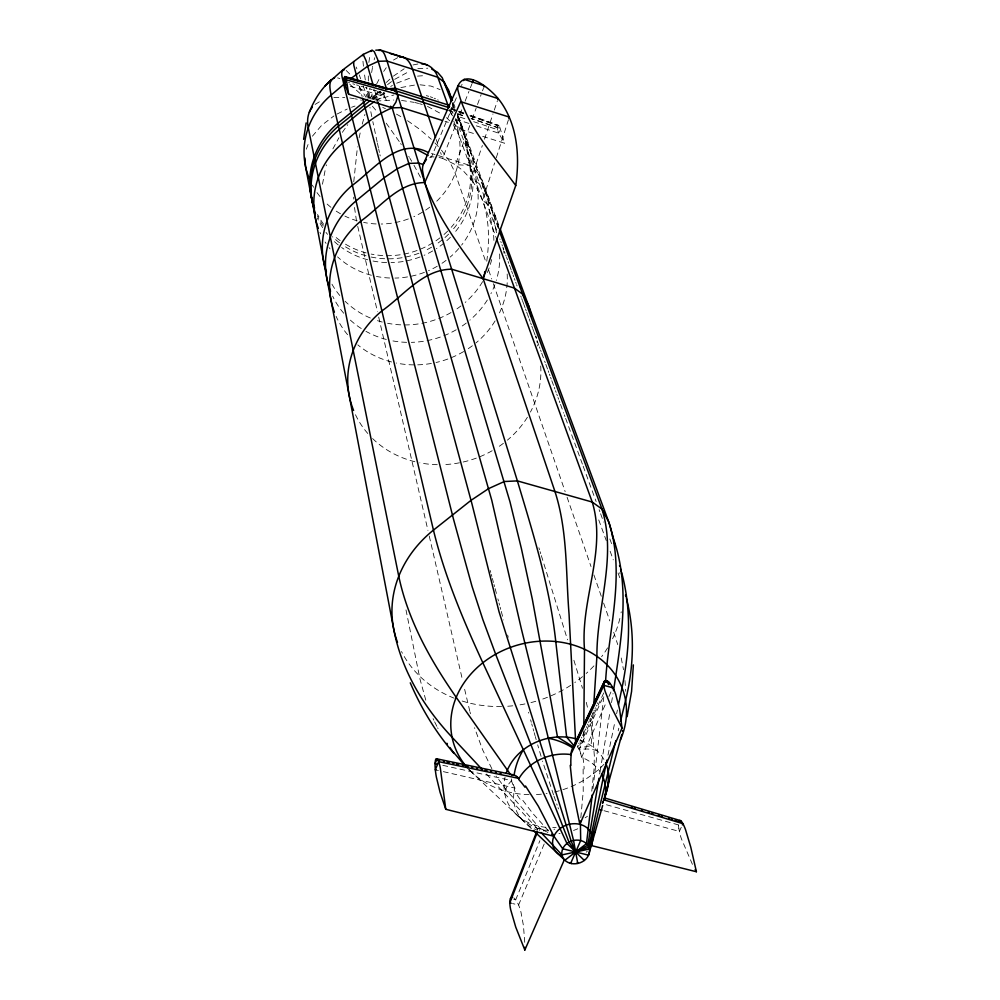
<?xml version="1.0" encoding="UTF-8"?>
<svg xmlns="http://www.w3.org/2000/svg" width="1000" height="1000" viewBox="0 0 1000 1000"><rect width="100%" height="100%" fill="white"/><g stroke="black" fill="none" stroke-linecap="round" stroke-linejoin="round"><path stroke-width="0.75" stroke-dasharray="5 3.75" d="M368.325 75.963L368.325 81.225M583.8 730.825L583.7 741.562L577.562 746.7M353.75 181.788L357.463 146.8M369.15 98.325L369.837 88.6M593.25 712.5L591.1 745.688L578.325 748.2A5.9 4.15 34.9 0 0 577.525 747.15M368.862 62.425L370.125 53.85M322.475 184.213L325.637 167.638M591.775 791.175L594.05 769.312L594.338 755.875L593.075 738.512L590 719.013M592.962 788.625L603.812 696.65M580.837 817.688L583.225 791.312L583.138 768.688M486.763 261.2C489.5 241.188 489.5 220.25 482.788 200.975M371.637 72.537L372.4 67.85M599.675 773.925L600.037 771.75A46.513 39.15 -15.8 0 0 581.625 757.337L580.625 753.45M600.112 771.287L610.025 711.65M611.538 702.588L613.025 693.612M372.537 67.1L372.675 66.375M359.113 137.875L360.5 131.387M607.975 755.163L615.037 721.312M616.625 713.75L617.4 709.987M618.175 730.837L618.812 728.188M362.25 124.113L364.938 114.388M374.15 59.85L374.8 57.65M306.325 149.2L308.612 143.012M326.188 165.787L326.475 164.862M482.7 136.35L504.637 143.25L499.688 126.875A75.575 17.138 -72.9 0 0 499.025 125.8A30.738 6.987 -72.6 0 0 498.188 125.025L497.212 127.562L472.3 119.075M498.85 227.862L495.75 217.025L490.175 206.163L482.587 200.413L494.613 162.9M496.287 157.7L508.45 119.738M496.55 232.763C491.775 214.363 492.6 186.25 470.962 179.3L482.35 145.5M484.475 139.2L493.013 113.888M494.3 110.075L497.3 101.15M469.8 125.512L455.45 164.688L463.688 171.3L470.962 179.3M472.062 119.338L476.15 108.212M477.512 104.488L481.15 94.55M482.525 90.812L483.438 88.312M497.212 127.562L498.175 125.062L469.05 114.787M370.288 98.688L373.9 89.875M537.212 830.413L537.913 828.662A65.325 57.3 43.1 0 1 515.9 814.038M461.7 109.825L442.562 158.375L439.05 157.463M465.075 101.25L468.95 91.412M470.412 87.725L471.863 84.025M539.513 830.35L540.2 828.612L506.238 789.812L496.25 776.087M524.725 942.312L523.45 925.662L520.95 912.062A110.05 57.2 23.8 0 0 518.612 905.013L517.263 902.237A24.938 12.737 24.8 0 0 515.7 899.775L539.888 840.725M543.837 831.1L544.188 830.225A64.862 38.112 -45.3 0 0 548.562 830.075M456.375 97.775L431.4 157.213L428.7 158.038M461.538 85.512L462.05 84.275M544.188 843.988L518.587 905.013L512.562 903.55M581.613 757.337L606.138 702.688M608.9 696.55L611.263 691.275M678.65 824.963L605.125 804.388M681.263 827.312L679.388 831.45A111.675 40.975 -76.5 0 0 681.363 838.7L692.537 864.6M597.425 750.925A64.675 37.8 -44.9 0 0 579.1 749.575L603.812 695.562M603.737 692.938L578.325 748.2A11.587 8.113 35.1 0 1 579.087 749.463M577.663 746.137L578.038 745.325M578.787 743.7L579.163 742.887M579.913 741.263L580.662 739.638M581.413 738.012L581.8 737.2M582.55 735.562L583.3 733.938M583.688 733.125L584.438 731.488M584.812 730.675L585.575 729.038M586.325 727.412L586.7 726.587M587.463 724.963L587.837 724.137M588.6 722.5L589.362 720.863M590.112 719.225L590.5 718.413M591.25 716.762L592.013 715.125M592.4 714.312L593.15 712.663M593.913 711.025L594.3 710.2M595.062 708.55L595.438 707.738M596.2 706.087L596.587 705.263M597.35 703.612L597.725 702.788M332.9 148.863L338.938 137.713M376.613 84.012L379.862 77.737M383.65 71.425L386.238 67.725M342.35 132.338L346.575 126.3M312.4 136.2L321.688 125.3L333.938 115.925M347.188 125.475L347.825 124.637M371.425 99.05L377.975 91.163M372.438 98.525L379.8 91.287M386.287 82.463L389.85 79.175M372.725 99.075L381.5 92.375L377.8 91.213M315.125 104.425L321.213 100.688M393.438 76.125L404.15 68.787M387.525 84.637L391.488 81.613M393.525 60.038L397.638 57.675M368.8 98.287L380.312 91.388M372.562 98.9L384.012 93.05L382.15 92.5M376.525 100.087L384.338 96.613L384.137 95.787M394.663 79.362L409.637 71.188M372.95 99.8L384.812 93.5M390.688 86.45L392.388 85.475M337.137 114.012L347.2 109.025M396.662 83.212L412.7 77.112M351.525 107.287L355.012 106.037M374.837 100.013L393.812 95.013M412.987 64.963L418.625 63.85M375.575 93.575L381.275 91.962M400.887 87.55L415.012 85M417.812 68.688L427.738 68.2M417.525 76.125L425.112 75.575M375.975 101.1L393.787 100.025M333.85 97.562L344.8 97.475M434.05 156.95L430.312 156.637M420.062 84.812L430.938 86.062L440.087 89.6M493.875 240.362A86.2 80.037 -15.3 0 0 492.713 228.25C487.113 207.275 489.438 179.175 469.862 165.413L455.45 164.688L442.562 158.375L440.588 152.5M401.525 100.438L413.963 102.325M349.738 97.963L353.913 98.6M354.75 98.75L357.262 99.237M337.562 77.875L339.888 78.525M442.825 765.325L511.7 780.625A64.438 33.4 2.7 0 0 504.712 793.625M437.337 770.25L438.35 770.475M443.363 771.637L514.888 788.075A46.537 39.175 -15.8 0 0 514.212 803.775A46.513 39.15 -15.8 0 0 524.012 821.675A46.537 39.175 -15.8 0 0 536.75 829.963M414.9 102.525L418.612 103.45M513.75 899.3L515.688 899.775M360.613 99.987L361.45 100.2M426.312 95.65L428.738 96.3M604 810.7L679.388 831.45L678.825 828.312M419.525 103.7L422.225 104.525M348.475 82.525L349.738 82.9M352.863 83.825L354.738 84.375M356.613 84.938L358.488 85.487M360.988 86.225L363.475 86.962M365.35 87.525L367.225 88.075M369.712 88.812L372.2 89.55M373.45 89.925L376.562 90.838M350.312 86.287L384.338 96.613L388.375 103.713M431.525 153.463L435.025 154.562M438.525 155.65L469.862 165.413M444.975 121.287L448.312 122.338M453.3 123.912L462 129.838L474.7 133.837M448.413 110.4L454 112.287M468.888 123.4L458.938 120.15L458.612 119.288A65.512 2.462 63.6 0 0 457.413 116.25L466.2 119.175M476.337 125.85L498.65 133.15L504.637 143.25M430.312 96.788L432.612 97.587M473.725 121.7L497.537 129.675A77.263 17.7 -72.1 0 0 497.987 131.312L498.65 133.15L500.438 128.512L471.35 118.35M457.575 114.05L465.262 116.675M471.025 118.637L471.662 118.85M458.975 112.225L463.625 113.85M470.25 116.163L497.413 125.6M457.95 113.675L465.05 116.15M463.938 112.987L451.287 108.375A13.175 2.237 40.6 0 1 451.475 108.562M450.763 108.75L455.375 110.388M458.45 111.463L463.812 113.362M469.95 115.525L499.025 125.8L497.537 129.675A31.012 7.075 -72.4 0 1 497.2 127.587M427.475 106.388L442.713 114.65M434.1 98.175L435.55 98.8M382.725 107.438L385.438 108.637M437.65 99.8L438.325 100.15M396.463 114.113L402.95 117.825M407.55 120.688L420 129.537L431.3 139.288M546.712 831.712L547.9 832.513M454.012 110.1L451.887 108.775A5.737 0.975 40.6 0 1 454.988 110.825L452.45 103.963M346.213 70.5L351.213 75.475M349.85 84.35L363.225 96.287M451.3 107.537L455.062 110.812M446.45 117.65L449.775 120.825M522.425 819.887L516.912 814.975L519.3 817.1M470.5 771.15L531.675 828.913M469.225 769.925L469.862 770.537M467.113 767.8L471.15 771.762M548.562 830.95L532.95 813.612L520.612 797.475M434.938 142.887L438.988 147.25M486.475 774.087L538.575 829.875M372.413 106.2L377.887 112.65M450.025 109.375L453.125 113.612M441.475 150.162L449.2 160.875L454.562 171.488L486.3 263.263M386.213 123.175L400 142.575M453.525 125.275L458.888 135.188A78.275 73.863 -15 0 1 435.425 202.425M400.637 143.55L401.287 144.525M359.175 86.425L365.938 97.2M455.1 119.938C469.562 138.412 473.762 162.175 477 185.025A82.513 77.2 -15.1 0 1 461.6 245.1M408.762 156.375L409.363 157.363M409.963 158.35L411.712 161.312M452.55 115.85L451.625 114.237M413.975 165.238L421.112 178.525M491.863 768.737L482.612 749.788L474.525 727.725M457.4 115.675C465.1 130.662 466.012 148.112 469.5 164.375A80.763 75.825 -15.1 0 1 451.2 227.325M437.65 727.825L438.05 728.587M514.888 788.075L513.162 784.538M457.413 116.225C465.925 131.825 466.925 150.137 470.538 167.25A81 76.013 -15.1 0 1 452.738 229.713M436.85 726.312L434.175 720.938M457.625 115.812L459.85 120.175M433.812 720.163L433.088 718.6M452.5 103.35L454.938 109.812M356.2 67.038L356.912 68.838M455.712 118.688L497.488 232.537M359.225 74.9L360.662 78.787M453.275 102.45L455.225 107.688M457.525 113.888L498.713 225.025M457.362 116.375L498.7 228.25M498.438 228.575L458.938 120.15L462.113 126.287L465.95 139.625L471.812 170.75A81.3 76.25 -15.1 0 1 453.938 233.412M482.587 200.413L476.15 186.85A229.737 65.75 19.7 0 0 470.975 179.3M499.825 238.925L500.062 239.562M500.775 241.5L501.238 242.787M501.962 244.737L502.438 246.038M502.912 247.338L503.787 249.737M504.438 251.5L505.075 253.25M505.725 255.025L506.163 256.2M506.6 257.387L507.463 259.75M508.125 261.537L508.775 263.337M509.438 265.138L510.1 266.938M510.325 267.538L511.213 269.962M511.65 271.175L512.55 273.612M513 274.837L513.675 276.675M514.35 278.525L515.025 280.375M515.7 282.225L516.163 283.475M516.613 284.713L517.075 285.963M520.775 296.062L521.25 297.337M521.712 298.612L522.413 300.538M522.65 301.175L523.837 304.4M524.075 305.05L525.025 307.638M525.5 308.938L526.225 310.9M526.7 312.213L527.425 314.188M527.663 314.837L528.638 317.488M529.125 318.812L530.1 321.475M530.588 322.8L531.325 324.812M531.812 326.163L532.55 328.175M532.8 328.85L533.8 331.562M534.05 332.25L535.05 334.975M535.55 336.337L536.3 338.4M538.825 345.288L536.55 339.087L537.137 342.537M539.4 346.85L539.975 348.425M540.55 349.988L541.138 351.562M541.712 353.15L544.05 359.513M544.625 361.112L545.225 362.713M545.812 364.325L547.587 369.188M548.188 370.812L548.787 372.45M549.388 374.087L549.987 375.725M550.6 377.375L551.2 379.025M551.812 380.688L553.638 385.688M554.263 387.362L554.875 389.038M555.487 390.725L556.112 392.413M556.737 394.113L557.362 395.812M557.987 397.512L558.612 399.225M559.237 400.938L559.862 402.663M560.5 404.387L563.688 413.088M564.338 414.837L564.975 416.6M565.625 418.363L582.45 464.25M583.15 466.163L596.125 501.538M599.1 509.663L599.862 511.712M600.612 513.775L603.65 522.062M609.85 538.962L612.212 545.413M449.75 110.087L451.95 116.15M453.8 121.225L496.163 237.75M598.75 519.925L606.287 540.638M610.138 551.237L613.263 559.85M618.038 572.975L620.45 579.625M363.263 86.013L367.188 97.25M553.513 794.837L542.5 761.075M553.95 796.062L555.837 801.388M556.712 803.888L557.163 805.138M558.05 807.65L558.5 808.913M488.675 270.163L491.712 278.95M493.338 283.663L565.15 491.613M567.087 497.238L591.025 566.575M593.925 574.975L601.35 596.45M603.612 603.038L609.775 620.875M613.713 632.263L617.725 644.6M436.2 139.5L438.812 147.262M425.8 700.188L420.012 679.2L405.988 609.913M538.888 547.75L539.5 549.712M540.112 551.675L540.725 553.65M541.337 555.625L567.537 639.837M573.888 660.263L582.487 688.263M541.062 756.3L537.688 744.85M452.488 102.638L454.487 111.538M374.562 90.05L377.762 101.225M536.163 739.613L535.288 736.55M535.075 735.775L534.188 732.663M533.075 728.713L533.75 731.1M531.725 723.888L532.4 726.312M531.275 722.262L530.588 719.788M528.513 712.262L528.75 713.112M490.213 570.462L490.75 572.463M491.3 574.45L491.838 576.462M492.375 578.462L493.462 582.5M494.012 584.538L494.562 586.562M495.112 588.6L497.337 596.825M497.887 598.888L498.45 600.962M499.012 603.05L499.575 605.138M500.138 607.225L500.712 609.338M501.275 611.438L503.575 619.938M507.65 635.05L508.237 637.238M359.275 86.188L361.975 96.2M470.475 713.763L470.037 712.075M469.812 711.225L464.412 688.325M586.275 702.325L588.188 710.375M356.512 221.075L354.075 204.562M357.738 226.375L377.438 311.65M378.688 317.087L427.95 530.4M429.25 536.062L462.25 678.95M621.213 657.987L623.513 669.7M379.963 154.75L380.213 155.912M379.438 152.438L378.675 148.963M378.425 147.812L377.425 143.238M377.175 142.1L372.825 121.587M371.8 116.625L369.938 107.387M455.975 118.925L458.888 135.188M535.913 335.775L536.337 337.987M503.15 248L503.525 250.138M503.713 251.213L504.087 253.363M537.537 344.837L537.737 345.988M368.137 97.625L366.488 87.638M619.763 572.625L619.975 573.95M365.3 79.95L364.1 71.5M363.438 66.2L362.837 59.913M624.963 680.525L625.763 691.325M353.75 199.088L353.675 197.175M368.713 97.362L368.438 88.637M429.712 207.213A78.275 73.863 -15 0 1 413.837 216.675M408.35 218.925A78.275 73.863 -15 0 1 381.2 224.025M376.138 223.95A78.275 73.863 -15 0 1 363.638 222.413M357.2 220.825A78.275 73.863 -15 0 1 344.888 216.088M340.487 213.762A78.275 73.863 -15 0 1 334.913 210.25M330.95 207.312A78.275 73.863 -15 0 1 324.888 201.912M320.025 196.55A78.275 73.863 -15 0 1 316.15 191.375M313.55 187.262A78.275 73.863 -15 0 1 312.362 185.138M447.675 231.075A80.763 75.825 -15.1 0 1 443.925 234.575M439.988 237.838A80.763 75.825 -15.1 0 1 371.163 254.075M366.163 252.913A80.763 75.825 -15.1 0 1 345.112 243.938M340.175 240.65A80.763 75.825 -15.1 0 1 333.65 235.375M323.663 224.312A80.763 75.825 -15.1 0 1 317.55 214.412M448.638 234.112A81 76.013 -15.1 0 1 435.3 244.9M431.587 247.188A81 76.013 -15.1 0 1 423.812 251.188M418.963 253.2A81 76.013 -15.1 0 1 371.05 257.013M366.062 255.787A81 76.013 -15.1 0 1 342.912 245.188M339.462 242.725A81 76.013 -15.1 0 1 332.45 236.725M323.3 226A81 76.013 -15.1 0 1 317.4 215.925M450.425 237.213A81.3 76.25 -15.1 0 1 436.425 248.65M432.713 250.938A81.3 76.25 -15.1 0 1 424.1 255.312M420.037 256.975A81.3 76.25 -15.1 0 1 391.025 262.6M386.637 262.575A81.3 76.25 -15.1 0 1 372.8 260.975M367.762 259.812A81.3 76.25 -15.1 0 1 341.613 247.488M338.237 244.925A81.3 76.25 -15.1 0 1 333.812 241.05M327.562 234.363A81.3 76.25 -15.1 0 1 326 232.4M322.625 227.625A81.3 76.25 -15.1 0 1 317.4 218.088M458.812 248.475A82.513 77.2 -15.1 0 1 450.15 257.1M446.075 260.375A82.513 77.2 -15.1 0 1 441.037 263.925M437.262 266.238A82.513 77.2 -15.1 0 1 428.525 270.675M424.4 272.362A82.513 77.2 -15.1 0 1 394.963 278.075M389.637 278.012A82.513 77.2 -15.1 0 1 376.475 276.45M371.375 275.262A82.513 77.2 -15.1 0 1 337.55 256.875M330.062 248.875A82.513 77.2 -15.1 0 1 329.012 247.55M326.05 243.425A82.513 77.2 -15.1 0 1 325.125 242.013M320.637 233.837A82.513 77.2 -15.1 0 1 319.938 232.3M491.688 259.575A86.2 80.037 -15.3 0 1 486.413 274.513M482.638 281.625A86.2 80.037 -15.3 0 1 465.2 302.45M460.988 305.9A86.2 80.037 -15.3 0 1 455 310.138M451.05 312.55A86.2 80.037 -15.3 0 1 387.6 323.275M382.275 322.062A86.2 80.037 -15.3 0 1 375.375 319.95M370.325 318A86.2 80.037 -15.3 0 1 345.1 301.262M339.762 295.487A86.2 80.037 -15.3 0 1 331.375 283.15M499.65 253.95A87.562 81.088 -15.3 0 1 496.3 280.4M494.888 284.625A87.562 81.088 -15.3 0 1 490.925 293.663M487.325 300A87.562 81.088 -15.3 0 1 469.862 320.15M466.275 323.05A87.562 81.088 -15.3 0 1 460.188 327.337M456.188 329.787A87.562 81.088 -15.3 0 1 411.337 342.35M406.625 342.337A87.562 81.088 -15.3 0 1 390.838 340.525M386.337 339.475A87.562 81.088 -15.3 0 1 365.962 331.35M361.262 328.537A87.562 81.088 -15.3 0 1 348.587 318.438M343.75 313.263A87.562 81.088 -15.3 0 1 332.65 296.125M507.175 274.012A89.338 82.425 -15.3 0 1 497.85 316.112M495.087 320.938A89.338 82.425 -15.3 0 1 476.05 342.837M472.362 345.75A89.338 82.425 -15.3 0 1 467.7 349.025M463.638 351.562A89.338 82.425 -15.3 0 1 436.037 362.5M431.375 363.438A89.338 82.425 -15.3 0 1 396.163 363.025M391.587 361.975A89.338 82.425 -15.3 0 1 357.837 344.888M347.587 334.688A89.338 82.425 -15.3 0 1 336.112 316.325M540.712 366A97.188 88.225 -15.5 0 1 530.413 412.088M527.388 417.275A97.188 88.225 -15.5 0 1 507.388 440.15M503.4 443.325A97.188 88.225 -15.5 0 1 496.637 448.038M492.188 450.725A97.188 88.225 -15.5 0 1 442.488 464.663M437.275 464.688A97.188 88.225 -15.5 0 1 419.812 462.812M414.837 461.712A97.188 88.225 -15.5 0 1 372.425 438.4M367.788 433.488A97.188 88.225 -15.5 0 1 355.15 414.025M621.237 611.763A116.3 101.375 -15.7 0 1 621.05 612.875M619.888 618.413A116.3 101.375 -15.7 0 1 612.6 638.725M607.587 647.887A116.3 101.375 -15.7 0 1 601.613 656.688M593.925 665.875A116.3 101.375 -15.7 0 1 586.175 673.487M582.513 676.65A116.3 101.375 -15.7 0 1 574.825 682.537M570.763 685.288A116.3 101.375 -15.7 0 1 541.737 699.388M535.788 701.275A116.3 101.375 -15.7 0 1 529.8 702.862M524.975 703.925A116.3 101.375 -15.7 0 1 518.888 705.013M512.737 705.812A116.3 101.375 -15.7 0 1 506.55 706.325M501.587 706.525A116.3 101.375 -15.7 0 1 460.863 700.612M454.162 698.188A116.3 101.375 -15.7 0 1 401.5 651.513M451.65 114.25A71.812 12.163 40.8 0 1 450.025 110.9M450.112 110.962A34.812 5.913 40.7 0 1 449.762 109.95M384.15 95.787A65.2 20.638 -25.3 0 1 383.988 93.062M384.062 93.025A24.337 7.688 -25.6 0 1 384.125 92.475M603.962 764.312A88.763 75.775 -15.8 0 1 552.663 792.412M547.075 793.438A88.763 75.775 -15.8 0 1 546.138 793.587M541.413 794.163A88.763 75.775 -15.8 0 1 533.825 794.638M529.087 794.65A88.763 75.775 -15.8 0 1 469.363 769.963M587.438 816.237A52.975 44.688 -15.8 0 1 585.112 817.812M556.163 827.425A52.975 44.688 -15.8 0 1 552.75 827.588M545.975 827.312A52.975 44.688 -15.8 0 1 505.037 777.375M580.188 740.15A52.975 44.688 -15.8 0 1 604.925 761.388M520.025 799.15A118.338 60.25 89 0 1 514.062 789.9M513.038 784.737A27.812 15.1 -88.4 0 1 511.512 780.837M511.788 780.5A6.587 3.688 -88.1 0 1 511.25 778.8M577.762 828.775A46.513 39.15 -15.8 0 1 573.538 830.45M560.075 833.363A46.513 39.15 -15.8 0 1 558.938 833.45M537.575 829.425A27.15 4.763 18.7 0 1 538.025 828.7M538.237 828.612A6.45 1.075 17.2 0 1 540.062 828.55M540.212 828.612A6.45 1.075 17.2 0 1 543.8 830.15M513.763 897.837A5.75 2.925 24.9 0 1 515.475 899.75M543.5 830.15A27.2 5.138 16.4 0 1 546.062 831.612M554.8 829.163A64.862 38.112 -45.3 0 1 553.95 829.325M587.325 851.188A20.238 16.875 -15.9 0 1 586.25 852.2M678.825 828.3A25.263 9.062 -77 0 1 678.512 825.263M582.913 757.6A117.475 79.05 38.4 0 1 584.163 769M579.325 749.538A27.65 19.238 35.5 0 1 580.775 753.462"/><path stroke-width="1.5" d="M510.487 898.512A24.887 12.625 25.3 0 0 509.963 900.475L509.812 902.738A109 54.65 26.3 0 0 510.65 909.587L515.725 927.075L524.837 950L524.837 947.262M583.837 726.087L584.5 649.237C580.25 599.738 607.05 550.712 592.238 502.05L496.525 238.762M304.9 157.975L305.487 166.262L393.825 629.663C401.538 670.5 423.913 707.25 452.075 737.262L481.163 768.4M633.362 664.925L631.575 691.475L627.1 716.7M593.763 704.638L596.912 656.338C596.562 607.275 617.175 557.337 601.962 509.062L499.525 231.525M362.75 55.7L363.1 54.45L372.05 50.3L374.175 51.487L377.55 59.175L386.587 89.213A5.775 1.775 -0.1 0 1 391.012 89.525M303.625 139.325L306.137 122.938M584.425 859.525L584.325 860.438L566.962 843.462L482.85 662.775C463.125 619.9 444.613 576.1 433.45 530.112L331.15 95.075C330.138 89.675 327.6 80.1 334.613 77.787M592.238 794.85L586.475 843.675L564.862 860.25L533.3 830.45M605.55 681.912C608.538 629.288 625.662 574.275 608.95 522.45L500 228.487M580.363 821.012L580.688 840.525L570.65 863.375L569.987 862.613M602.65 805.512L588.562 855.175L562.725 848.763L553.925 836.237L445.775 809.3L440.05 792.237L436.35 776.988A114.388 31.363 -75.7 0 1 435.325 769.812L435.112 766.675A25.863 6.925 -76 0 1 435.087 763.625L437.05 758.875A25.787 6.837 -76.2 0 1 437.875 759.987L438.6 761.637L518.987 778.425A46.537 39.175 -15.8 0 1 530.612 765.362A46.513 39.15 -15.8 0 1 570.788 754.55L571.5 751.1A27.575 19.4 33.6 0 1 572.75 747.9L604.325 681.462A10.588 4.487 24.2 0 1 604.675 681.012A5.275 2.237 24.2 0 1 605.312 680.625A2.013 0.85 24.2 0 1 606.413 680.662A2.013 0.85 24.2 0 1 607.688 681.275A5.275 2.237 24.1 0 1 608.725 682.087A10.6 4.5 24.1 0 1 609.475 682.837L609.575 682.938A25.762 10.987 24 0 1 611.312 685.212L612.85 687.75A113.763 49.4 23.2 0 1 615.65 694.137L619.65 709.362L622.013 728.062L579.85 824.338L572.85 790.35L570.237 765.387M515.75 185.525C519.725 157.812 517.812 127.312 501.812 103.45A236.488 60.175 19.8 0 0 498.175 98.6C490.613 89.375 466.15 67.975 458 85.8A227.162 56.087 22.1 0 0 457.762 89.425C466.325 126.388 493.925 155.55 515.75 185.525L483.15 278.688L554.95 491.512C567.762 531.025 565.737 573.438 569.062 614.263L575.688 742.85M598.95 778.275L587.812 845.275L575.662 851.975L568.975 842.15L495.65 654.212L482.9 619.75L471.987 586.237L453.4 518.8L343.713 84.375C343.488 80.35 338.913 71.05 344.475 69.588M613.525 690.638C620.975 641.3 630.438 588.837 613.975 540.288L608.95 522.45L601.962 509.062L592.238 502.05L517.388 480.9L504.3 481.525L488.575 488.625L471.012 500.35L433.45 530.112A116.3 101.375 -15.7 0 0 397.5 642.362M592.4 839.425L591.812 842.537M591.737 842.925L591.225 845.537L696.4 871.737L690.763 847.1L685.5 829.575A110.162 38.462 -77.9 0 0 682.925 823.65M606.938 760.1L588.787 847.087L575.662 851.975L571.188 841.137L499.025 611.712L471.863 503.525L362.575 98.4M618.575 704.375L622.05 687.738C629.675 649.862 631.862 609.9 621.562 572.288M622.513 731.275L622.688 730.475M484.888 271.575L484.525 273.212M621.8 734.463L621.413 736.05M484.275 274.312L483.15 278.688C460.962 248.562 437.8 217.975 424.738 182.562L387.013 61.037C385.4 57.512 384.125 48.925 378.738 50.45M615.35 742.4L589.35 849.038L561.962 854.9L541.013 832.475M615.575 741.5L615.788 740.612M620.525 721.175L625.575 700.462C633.775 667.188 635.112 631.812 626.425 598.488M604.55 798.8L604.237 799.963L682.913 823.675L682.362 824.887M621.213 736.85L603.913 799.488M604.212 800.05L604.237 799.963A46.513 39.15 -15.8 0 0 601.6 774.338M508.875 118.425L509.3 117.1L460.7 101.688L424.738 182.562C398.438 182.625 380.65 206.988 360.788 221.112A89.338 82.425 -15.3 0 0 334.412 312.15M497.738 99.875L498.162 98.6L458 85.8L423.188 164.475A221.163 61.513 22.1 0 0 422.475 170.225L424.738 182.562M449.588 106.213L447.863 104.887L395.475 88.3L391.637 89.663L344.875 76.588L344 79.162A31.463 5.312 -72.7 0 0 344.1 81.188A78.412 13.3 -72.5 0 0 344.325 82.812L348.612 94.162L392.188 107.875L401.463 107.587L441.637 120.237M448.85 107.6L396.3 90.975L345.525 77.263L344.087 81.225L345.35 81.6M483.888 87.075L484.35 85.825L464.113 79.362L463.6 80.588M537.3 832.288L509.825 902.887L511.188 903.225M536.525 832.175L510.513 898.525L511.488 898.75M472.35 82.788L473.325 80.325M602.5 802.938L603.475 800.537M312.375 107.175C307.613 112.8 306.775 120.75 308.288 127.75L398.762 576.263C408.013 620.475 430.637 660.588 456.213 697.325L510.5 774.5M524.837 950L564.362 859.712M309.325 112.238C314.1 99.938 321.312 88.425 331.413 79.812L325.138 85.812M612.45 688.637L612.85 687.75L603.862 685.375L603.85 683.238A25.712 10.888 24.4 0 1 604.263 681.525L609.575 682.938L608.812 684.625M680.138 821.663L680.6 820.662L604.7 797.975A65.5 61.65 -79.2 0 0 608.263 771.562M607.962 683.763L608.737 682.087L604.675 681.012L573.475 746.95A11.575 8.15 34.1 0 0 572.812 747.85L572.762 747.913A65.1 56.837 43.1 0 0 548.312 738.225M607.312 682.1L607.7 681.263L605.325 680.638L591.725 709.525M605.65 682.325L606.425 680.675M574.837 745.4L576.362 742.163M576.737 741.35L578.65 737.288M579.038 736.475L579.412 735.662M579.8 734.85L580.562 733.225M580.95 732.412L581.337 731.6M581.712 730.788L582.487 729.15M582.863 728.337L584.4 725.075M584.788 724.262L586.325 720.987M586.712 720.175L588.638 716.087M589.025 715.263L589.412 714.45M589.8 713.625L590.562 711.988M590.95 711.162L591.337 710.35M570.788 754.55L603.862 685.375A112.575 47.138 25.2 0 0 605.125 691.363L611.35 707.175L622.013 728.062M604.562 798.125L604 799.312L604.938 799.587M370.95 51.525L372.05 50.3M326.675 84.362L342.8 69.887L363.225 54.413L366.087 60.712L373.312 85.688M426.438 159.425L423.188 164.475L418.7 163.088L408.85 163.412L397.1 168.825L384.012 177.862L356.037 200.912A87.562 81.088 -15.3 0 0 330.55 291.238M344.487 83.75L331.15 95.075A78.275 73.863 -15 0 0 309.562 179.288M350.662 78.713L367.725 66.162L378.212 61.3L387.013 61.037L437.812 77.25L444.5 82.425L452.475 100.275M367.287 99.338L337.8 123.35A80.763 75.825 -15.1 0 0 314.513 207.575M370.3 100.475L338.45 126.125A81 76.013 -15.1 0 0 314.513 209.025M374.25 101.675L365.163 108L339.25 129.525A81.3 76.25 -15.1 0 0 315.5 213.463M386.037 89.537L386.587 89.213L385.275 88.837M385.712 88.888L395.475 88.3M399.6 57.125C406.637 55.987 410.688 63.525 412.475 69.162L435.513 137.463M375.775 50.188L380.275 50.012M428.038 152.375C397.938 136.775 374.062 169.6 352.362 185.287A86.2 80.037 -15.3 0 0 326.425 271.925M421.525 63.8C429.325 63.863 435.562 70.15 437.812 77.25L448.787 107.425M437.05 758.875L514.113 774.963A27.725 15.388 -86.7 0 1 516.575 776.55M435.737 759.6L439.562 760.413M443.375 761.237L444.325 761.438M447.188 762.05L449.087 762.463M452.9 763.275L453.85 763.475M456.7 764.087L458.6 764.488M462.388 765.312L463.338 765.512M466.188 766.125L468.075 766.525M471.863 767.337L472.812 767.537M476.6 768.35L477.537 768.55M481.325 769.362L482.262 769.562M485.1 770.175L486.975 770.575M490.75 771.388L491.688 771.587M495.462 772.387L496.4 772.588M500.163 773.4L501.1 773.6M435.1 763.612L437.038 764.038M436.337 770.025L435.337 769.788L438.65 761.762A112.737 29.4 -76.7 0 1 440.25 767.562L445.775 809.3M600.013 809.6L602.013 810.15M344.288 77.2L348.938 78.513M349.6 78.713L359.538 81.525M360.2 81.713L362.85 82.475M363.512 82.662L366.163 83.413M367.475 83.787L368.137 83.975M368.8 84.162L370.125 84.537M370.775 84.725L373.425 85.475M374.738 85.85L376.712 86.412M378.688 86.962L380.662 87.525M381.325 87.713L383.95 88.462M446.775 109.875L397.312 94.25L346.425 79.85L345.962 78.288A76.675 12.862 -73 0 0 345.525 77.263M345.275 79.525L344 79.162L344.925 76.6A31.2 5.238 -72.9 0 1 345.513 77.3M390.325 53.55L403.963 57.55M631.263 807.312L632.2 807.588M634.087 808.138L635.025 808.413M641.587 810.325L642.525 810.6M648.138 812.25L649.075 812.525M651.888 813.35L652.825 813.625M658.438 815.263L659.375 815.537M661.237 816.087L662.175 816.363M668.713 818.275L669.65 818.55M671.513 819.1L672.45 819.375M675.25 820.2L676.188 820.462M678.05 821.012L678.975 821.287M345.95 84.963L344.712 84.588L346.425 79.85L348.612 94.162M381.05 50.213L426.788 64.837M431.75 69.125L437.562 72.287L442.238 77.7L451.475 101.325M414.012 148.012L428.137 155.488M516.625 776.4L518.987 778.425M573.475 746.95L557.5 737L532.325 599.212L521.362 548.425L509.988 501.838L392.188 107.875L390.55 106.237M551.75 834.137L553.925 836.237L538.35 806.213L525.513 785.987M447.863 104.887L449.462 106.512M464.888 765.537L452.987 751.675M444.375 83.562L448.537 89.925L451.562 99.412M453.988 753.462C435.788 732.425 421.25 708.363 410.275 682.837M353.65 61.55L353.775 65.175L357.775 80.625M452.463 750.987L449.888 747.513M446.938 743.275L447.413 743.988M696.4 871.737L695.175 869.55M682.913 823.675L681.75 821.838A25.2 8.95 -77.3 0 0 680.6 820.638M499.412 230.175L499.65 230.825M520.45 287.125L520.688 287.762M612.362 535.938L613.175 538.112M577.375 862.312L577.775 863.438L573.538 840.45L521.175 628.112L491.775 500.312L378.113 102.463M619.525 565.588L619.788 566.413M424.913 183.113L517.625 481.675C533.325 534.138 549.888 586.85 555.763 641.538L566.65 737.15L574.45 746.213A5.888 4.15 34.6 0 0 573.475 746.95M620.575 568.913L621.325 571.438M530.887 313.637L528.688 305.887L522.688 294.262L514.462 288.113L451.65 269.2C423.062 269.375 403.6 295.625 381.9 310.9A97.188 88.225 -15.5 0 0 353.612 410.475M531.45 315.575L531.725 316.537M625.513 595.1L625.975 596.788M613.975 540.288L614.212 541.575M614.462 542.85L614.938 545.413M318.35 228.388A82.513 77.2 -15.1 0 1 342.5 143.35C358.288 130.588 372.975 115.45 392.188 107.875L395.875 102.238L397.537 97.15A73.125 22.538 -0.6 0 0 397.35 94.25M394.925 91A35.188 10.838 -0.3 0 1 397.238 94.25M391.688 89.65A13.262 4.075 -0.2 0 1 394.712 91.025M465.475 765.55A88.763 75.775 -15.8 0 1 529.388 642.412A88.763 75.775 -15.8 0 1 620.375 740.013M605.538 762.725A52.975 44.688 -15.8 0 1 604.55 796.363M506.125 773.45A52.975 44.688 -15.8 0 1 577.6 739.287M514.125 774.963A65.325 61.312 -79.8 0 1 523.337 749.762M561.538 855.987A20.238 16.875 -15.9 0 1 555.85 832.862A20.238 16.875 -15.9 0 1 583.45 825.612A20.238 16.875 -15.9 0 1 589.45 848.65M518.612 779.362A116.512 66.025 -83.2 0 1 524.913 787.175M511.525 775.125A6.587 3.675 -88.1 0 1 514.038 775.238M435.8 759.137A5.962 1.587 -76.1 0 1 436.975 759.1M435.188 763.438A5.962 1.587 -76.1 0 1 435.6 759.613M510.737 898.6A5.75 2.925 25 0 1 512.275 897.138M602.712 803.112A27.45 1.35 -66.4 0 1 603.088 802.163M679.013 820.837A5.825 2.075 -77.2 0 1 680.512 820.888M594.087 833.812A115.15 1.363 -72.5 0 1 594.763 831.712M604.525 798.5A27.387 0.85 -68.4 0 1 604.862 797.987M570.925 765.525A116.05 82.112 29.7 0 1 571.175 754.663M571.613 863.575A14.025 11.675 -15.9 0 0 589.15 848.162A14.025 11.675 -15.9 0 0 566.2 844.1A14.025 11.675 -15.9 0 0 571.613 863.575"/></g></svg>
